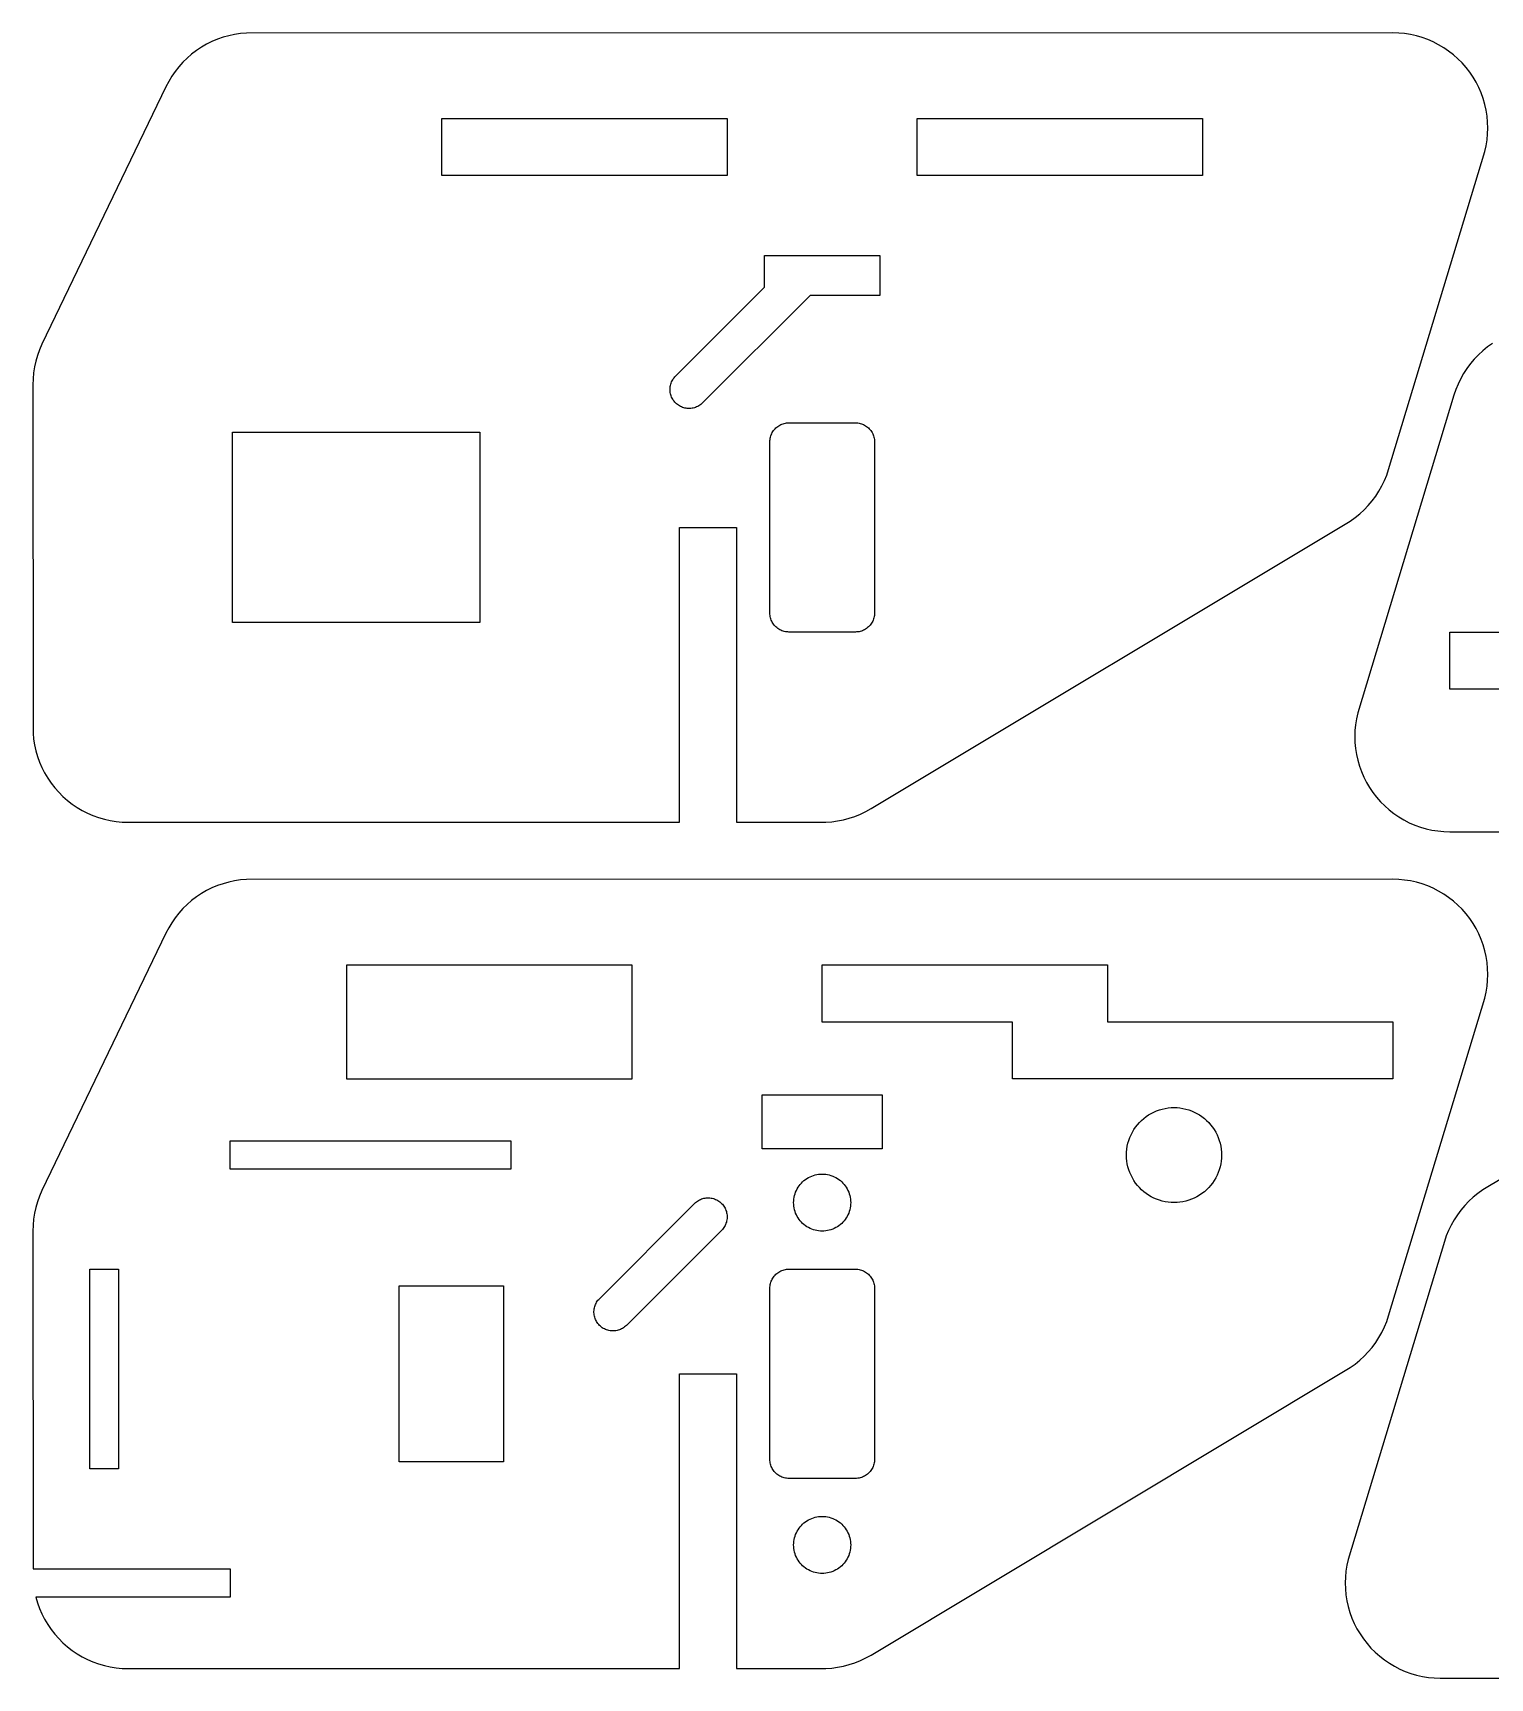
# Model space of a CAD drawing. Header units: metres. Extents: x -83 to 219, y -132 to 347.
# Drawn here: x -83 to 70.2, y -132 to 41 of the extents above; entities that cross this region are included whole.
import ezdxf

# ---------------------------------------------------------------- set-up
doc = ezdxf.new("R2010")
doc.units = ezdxf.units.M

msp = doc.modelspace()

# ---------------------------------------------------------------- linework, layer by layer
for p, q in [((-64.7393, 39.8056), (-65.2829, 39.4906)), ((-64.1771, 40.0858), (-64.7393, 39.8056)), ((-63.5983, 40.3302), (-64.1771, 40.0858)), ((-63.0054, 40.5377), (-63.5983, 40.3302)), ((-62.4006, 40.7076), (-63.0054, 40.5377)), ((-61.7863, 40.8392), (-62.4006, 40.7076)), ((-61.165, 40.9319), (-61.7863, 40.8392)), ((-60.539, 40.9855), (-61.165, 40.9319)), ((60, 41), (-60.539, 40.9855)), ((60.6279, 40.9802), (60, 41)), ((61.2533, 40.9211), (60.6279, 40.9802)), ((61.8738, 40.8228), (61.2533, 40.9211)), ((62.4869, 40.6858), (61.8738, 40.8228)), ((63.0902, 40.5105), (62.4869, 40.6858)), ((63.6812, 40.2977), (63.0902, 40.5105)), ((64.2578, 40.0482), (63.6812, 40.2977)), ((64.8175, 39.763), (64.2578, 40.0482)), ((-66.7803, 38.3503), (-67.2285, 37.9101)), ((-66.3054, 38.7616), (-66.7803, 38.3503)), ((-65.8056, 39.1422), (-66.3054, 38.7616)), ((-65.2829, 39.4906), (-65.8056, 39.1422)), ((65.3583, 39.4433), (64.8175, 39.763)), ((65.8778, 39.0901), (65.3583, 39.4433)), ((66.3742, 38.7051), (65.8778, 39.0901)), ((66.8455, 38.2897), (66.3742, 38.7051)), ((67.2897, 37.8454), (66.8455, 38.2897)), ((-68.3952, 36.4332), (-68.7198, 35.8953)), ((-68.0375, 36.9496), (-68.3952, 36.4332)), ((-67.6481, 37.4426), (-68.0375, 36.9496)), ((-67.2285, 37.9101), (-67.6481, 37.4426)), ((67.7051, 37.3742), (67.2897, 37.8454)), ((68.0902, 36.8778), (67.7051, 37.3742)), ((68.4433, 36.3582), (68.0902, 36.8778)), ((68.7631, 35.8175), (68.4433, 36.3582)), ((-69.01, 35.3382), (-82.0483, 8.25778)), ((-68.7198, 35.8953), (-69.01, 35.3382)), ((69.0483, 35.2578), (68.7631, 35.8175)), ((69.2978, 34.6812), (69.0483, 35.2578)), ((69.5106, 34.0901), (69.2978, 34.6812)), ((69.6858, 33.4869), (69.5106, 34.0901)), ((69.8229, 32.8738), (69.6858, 33.4869)), ((69.9211, 32.2533), (69.8229, 32.8738)), ((-40, 26), (-40, 32)), ((-40, 32), (-9.99998, 32)), ((-9.99998, 32), (-9.99998, 26)), ((10, 26), (10, 32)), ((10, 32), (40, 32)), ((40, 32), (40, 26)), ((69.9803, 31.6279), (69.9211, 32.2533)), ((70, 31), (69.9803, 31.6279)), ((69.8229, 29.1262), (69.9211, 29.7466)), ((69.9211, 29.7466), (69.9803, 30.3721)), ((69.9803, 30.3721), (70, 31)), ((59.5702, -4.90007), (69.6858, 28.5131)), ((69.6858, 28.5131), (69.8229, 29.1262)), ((-9.99998, 26), (-40, 26)), ((40, 26), (10, 26)), ((-6.04997, 14.2772), (-6.04997, 17.6)), ((-6.04997, 17.6), (6.04999, 17.6)), ((6.04999, 17.6), (6.04999, 13.4)), ((-15.5002, 4.82262), (-6.04997, 14.2772)), ((-1.27678, 13.4), (-12.5858, 2.0858)), ((6.04999, 13.4), (-1.27678, 13.4)), ((-82.5106, 7.09016), (-82.6858, 6.48689)), ((-82.2978, 7.68124), (-82.5106, 7.09016)), ((-82.0483, 8.25778), (-82.2978, 7.68124)), ((69.0107, 7.15184), (68.5754, 6.69887)), ((69.4735, 7.5766), (69.0107, 7.15184)), ((69.9621, 7.97145), (69.4735, 7.5766)), ((70.4746, 8.33484), (69.9621, 7.97145)), ((-82.9211, 5.25333), (-82.9803, 4.6279)), ((-82.8229, 5.87381), (-82.9211, 5.25333)), ((-82.6858, 6.48689), (-82.8229, 5.87381)), ((67.7943, 5.7155), (67.4516, 5.18898)), ((68.1694, 6.21945), (67.7943, 5.7155)), ((68.5754, 6.69887), (68.1694, 6.21945)), ((-82.9803, 4.6279), (-83, 4)), ((-83, 4), (-82.9803, -32.6279)), ((-15.999, 3.56284), (-15.9911, 3.68822)), ((-15.999, 3.43718), (-15.999, 3.56284)), ((-15.9911, 3.68822), (-15.9754, 3.81288)), ((-15.9754, 3.81288), (-15.9518, 3.93629)), ((-15.9518, 3.93629), (-15.9206, 4.05797)), ((-15.9206, 4.05797), (-15.8818, 4.17747)), ((-15.8818, 4.17747), (-15.8355, 4.29428)), ((-15.8355, 4.29428), (-15.782, 4.40797)), ((-15.782, 4.40797), (-15.7215, 4.51808)), ((-15.7215, 4.51808), (-15.6542, 4.62416)), ((-15.6542, 4.62416), (-15.5803, 4.7258)), ((-15.5803, 4.7258), (-15.5002, 4.82262)), ((66.6308, 3.49527), (66.4298, 2.90007)), ((66.8687, 4.07668), (66.6308, 3.49527)), ((67.1427, 4.64198), (66.8687, 4.07668)), ((67.4516, 5.18898), (67.1427, 4.64198)), ((-15.9911, 3.3118), (-15.999, 3.43718)), ((-15.9754, 3.18713), (-15.9911, 3.3118)), ((-15.9518, 3.06372), (-15.9754, 3.18713)), ((-15.9206, 2.94203), (-15.9518, 3.06372)), ((-15.8818, 2.82253), (-15.9206, 2.94203)), ((-15.8355, 2.70572), (-15.8818, 2.82253)), ((-15.782, 2.59203), (-15.8355, 2.70572)), ((-15.7215, 2.48192), (-15.782, 2.59203)), ((-15.6542, 2.37584), (-15.7215, 2.48192)), ((-15.5803, 2.2742), (-15.6542, 2.37584)), ((-15.5002, 2.17738), (-15.5803, 2.2742)), ((-15.4142, 2.0858), (-15.5002, 2.17738)), ((-15.3226, 1.99979), (-15.4142, 2.0858)), ((-15.2258, 1.91969), (-15.3226, 1.99979)), ((-15.1242, 1.84584), (-15.2258, 1.91969)), ((-15.0181, 1.77852), (-15.1242, 1.84584)), ((-14.908, 1.71799), (-15.0181, 1.77852)), ((-12.9819, 1.77852), (-13.092, 1.71799)), ((-12.8758, 1.84584), (-12.9819, 1.77852)), ((-12.7742, 1.91969), (-12.8758, 1.84584)), ((-12.6774, 1.99979), (-12.7742, 1.91969)), ((-12.5858, 2.0858), (-12.6774, 1.99979)), ((66.4298, 2.90007), (56.3142, -30.5131)), ((-14.7943, 1.66451), (-14.908, 1.71799)), ((-14.6775, 1.61824), (-14.7943, 1.66451)), ((-14.558, 1.57942), (-14.6775, 1.61824)), ((-14.4363, 1.54817), (-14.558, 1.57942)), ((-14.3129, 1.52463), (-14.4363, 1.54817)), ((-14.1882, 1.50888), (-14.3129, 1.52463)), ((-14.0628, 1.50099), (-14.1882, 1.50888)), ((-13.9372, 1.50099), (-14.0628, 1.50099)), ((-13.8118, 1.50888), (-13.9372, 1.50099)), ((-13.6871, 1.52463), (-13.8118, 1.50888)), ((-13.5637, 1.54817), (-13.6871, 1.52463)), ((-13.442, 1.57942), (-13.5637, 1.54817)), ((-13.3225, 1.61824), (-13.442, 1.57942)), ((-13.2057, 1.66451), (-13.3225, 1.61824)), ((-13.092, 1.71799), (-13.2057, 1.66451)), ((-3.62558, -0.00395), (-3.5, 0)), ((-3.5, 0), (3.49998, 0)), ((3.49998, 0), (3.62556, -0.00395)), ((-62, -21), (-62, -0.99999)), ((-62, -0.99999), (-36, -0.99999)), ((-36, -0.99999), (-36, -21)), ((-5.48422, -1.74933), (-5.46457, -1.62523)), ((-5.46457, -1.62523), (-5.43716, -1.50261)), ((-5.43716, -1.50261), (-5.4021, -1.38196)), ((-5.4021, -1.38196), (-5.35954, -1.26375)), ((-5.35954, -1.26375), (-5.30965, -1.14844)), ((-5.30965, -1.14844), (-5.25261, -1.03648)), ((-5.25261, -1.03648), (-5.18864, -0.92834)), ((-5.18864, -0.92834), (-5.11803, -0.82442)), ((-5.11803, -0.82442), (-5.04102, -0.72514)), ((-5.04102, -0.72514), (-4.95793, -0.63091)), ((-4.95793, -0.63091), (-4.86908, -0.54205)), ((-4.86908, -0.54205), (-4.77484, -0.45897)), ((-4.77484, -0.45897), (-4.67557, -0.38196)), ((-4.67557, -0.38196), (-4.57164, -0.31134)), ((-4.57164, -0.31134), (-4.4635, -0.24738)), ((-4.4635, -0.24738), (-4.35155, -0.19034)), ((-4.35155, -0.19034), (-4.23624, -0.14044)), ((-4.23624, -0.14044), (-4.11803, -0.09789)), ((-4.11803, -0.09789), (-3.99738, -0.06282)), ((-3.99738, -0.06282), (-3.87476, -0.03542)), ((-3.87476, -0.03542), (-3.75066, -0.01576)), ((-3.75066, -0.01576), (-3.62558, -0.00395)), ((3.62556, -0.00395), (3.75064, -0.01578)), ((3.75064, -0.01578), (3.87474, -0.03543)), ((3.87474, -0.03543), (3.99736, -0.06284)), ((3.99736, -0.06284), (4.11801, -0.0979)), ((4.11801, -0.0979), (4.23622, -0.14046)), ((4.23622, -0.14046), (4.35153, -0.19035)), ((4.35153, -0.19035), (4.46349, -0.24739)), ((4.46349, -0.24739), (4.57162, -0.31136)), ((4.57162, -0.31136), (4.67555, -0.38197)), ((4.67555, -0.38197), (4.77483, -0.45898)), ((4.77483, -0.45898), (4.86906, -0.54207)), ((4.86906, -0.54207), (4.95792, -0.63092)), ((4.95792, -0.63092), (5.041, -0.72516)), ((5.041, -0.72516), (5.11801, -0.82443)), ((5.11801, -0.82443), (5.18863, -0.92836)), ((5.18863, -0.92836), (5.25259, -1.0365)), ((5.25259, -1.0365), (5.30963, -1.14845)), ((5.30963, -1.14845), (5.35953, -1.26376)), ((5.35953, -1.26376), (5.40208, -1.38197)), ((5.40208, -1.38197), (5.43715, -1.50262)), ((5.43715, -1.50262), (5.46455, -1.62524)), ((5.46455, -1.62524), (5.48421, -1.74934)), ((-5.5, -1.99998), (-5.49605, -1.8744)), ((-5.5, -20), (-5.5, -1.99998)), ((-5.49605, -1.8744), (-5.48422, -1.74933)), ((5.48421, -1.74934), (5.49603, -1.87442)), ((5.49603, -1.87442), (5.49998, -2)), ((5.49998, -2), (5.49998, -20)), ((59.3692, -5.49527), (59.5702, -4.90007)), ((58.5484, -7.18898), (58.8573, -6.64198)), ((58.8573, -6.64198), (59.1313, -6.07668)), ((59.1313, -6.07668), (59.3692, -5.49527)), ((57.4246, -8.69887), (57.8306, -8.21945)), ((57.8306, -8.21945), (58.2057, -7.7155)), ((58.2057, -7.7155), (58.5484, -7.18898)), ((5.14493, -40.5749), (55.5254, -10.3348)), ((55.5254, -10.3348), (56.0379, -9.97145)), ((56.0379, -9.97145), (56.5265, -9.5766)), ((56.5265, -9.5766), (56.9893, -9.15184)), ((56.9893, -9.15184), (57.4246, -8.69887)), ((-15, -41.9944), (-15, -11)), ((-15, -11), (-9, -11)), ((-9, -11), (-9, -41.9938)), ((-5.49605, -20.1256), (-5.5, -20)), ((-5.48422, -20.2507), (-5.49605, -20.1256)), ((-5.46457, -20.3748), (-5.48422, -20.2507)), ((-5.43716, -20.4974), (-5.46457, -20.3748)), ((-5.4021, -20.618), (-5.43716, -20.4974)), ((-5.35954, -20.7362), (-5.4021, -20.618)), ((-5.30965, -20.8515), (-5.35954, -20.7362)), ((5.35953, -20.7362), (5.30963, -20.8515)), ((5.40208, -20.618), (5.35953, -20.7362)), ((5.43715, -20.4974), (5.40208, -20.618)), ((5.46455, -20.3748), (5.43715, -20.4974)), ((5.48421, -20.2507), (5.46455, -20.3748)), ((5.49603, -20.1256), (5.48421, -20.2507)), ((5.49998, -20), (5.49603, -20.1256)), ((-36, -21), (-62, -21)), ((-5.25261, -20.9635), (-5.30965, -20.8515)), ((-5.18864, -21.0716), (-5.25261, -20.9635)), ((-5.11803, -21.1756), (-5.18864, -21.0716)), ((-5.04102, -21.2748), (-5.11803, -21.1756)), ((-4.95793, -21.3691), (-5.04102, -21.2748)), ((-4.86908, -21.4579), (-4.95793, -21.3691)), ((-4.77484, -21.541), (-4.86908, -21.4579)), ((-4.67557, -21.618), (-4.77484, -21.541)), ((-4.57164, -21.6886), (-4.67557, -21.618)), ((-4.4635, -21.7526), (-4.57164, -21.6886)), ((-4.35155, -21.8096), (-4.4635, -21.7526)), ((-4.23624, -21.8595), (-4.35155, -21.8096)), ((-4.11803, -21.9021), (-4.23624, -21.8595)), ((-3.99738, -21.9372), (-4.11803, -21.9021)), ((-3.87476, -21.9646), (-3.99738, -21.9372)), ((-3.75066, -21.9842), (-3.87476, -21.9646)), ((-3.62558, -21.996), (-3.75066, -21.9842)), ((-3.5, -22), (-3.62558, -21.996)), ((3.49998, -22), (-3.5, -22)), ((3.62556, -21.996), (3.49998, -22)), ((3.75064, -21.9842), (3.62556, -21.996)), ((3.87474, -21.9646), (3.75064, -21.9842)), ((3.99736, -21.9372), (3.87474, -21.9646)), ((4.11801, -21.9021), (3.99736, -21.9372)), ((4.23622, -21.8595), (4.11801, -21.9021)), ((4.35153, -21.8096), (4.23622, -21.8595)), ((4.46349, -21.7526), (4.35153, -21.8096)), ((4.57162, -21.6886), (4.46349, -21.7526)), ((4.67555, -21.618), (4.57162, -21.6886)), ((4.77483, -21.541), (4.67555, -21.618)), ((4.86906, -21.4579), (4.77483, -21.541)), ((4.95792, -21.3691), (4.86906, -21.4579)), ((5.041, -21.2748), (4.95792, -21.3691)), ((5.11801, -21.1756), (5.041, -21.2748)), ((5.18863, -21.0716), (5.11801, -21.1756)), ((5.25259, -20.9635), (5.18863, -21.0716)), ((5.30963, -20.8515), (5.25259, -20.9635)), ((66, -28), (66, -22)), ((66, -22), (87.2186, -22)), ((96, -28), (66, -28)), ((56.1771, -31.1262), (56.0789, -31.7467)), ((56.3142, -30.5131), (56.1771, -31.1262)), ((-82.9803, -32.6279), (-82.9211, -33.2533)), ((56.0197, -32.3721), (56, -33)), ((56.0789, -31.7467), (56.0197, -32.3721)), ((-82.9211, -33.2533), (-82.8229, -33.8738)), ((-82.8229, -33.8738), (-82.6858, -34.4869)), ((-82.6858, -34.4869), (-82.5106, -35.0901)), ((56, -33), (56.0197, -33.6279)), ((56.0197, -33.6279), (56.0789, -34.2533)), ((56.0789, -34.2533), (56.1771, -34.8738)), ((-82.5106, -35.0901), (-82.2978, -35.6812)), ((-82.2978, -35.6812), (-82.0483, -36.2578)), ((-82.0483, -36.2578), (-81.7631, -36.8175)), ((56.1771, -34.8738), (56.3142, -35.4869)), ((56.3142, -35.4869), (56.4894, -36.0902)), ((56.4894, -36.0902), (56.7022, -36.6812)), ((-81.7631, -36.8175), (-81.4433, -37.3582)), ((-81.4433, -37.3582), (-81.0902, -37.8778)), ((-81.0902, -37.8778), (-80.7051, -38.3742)), ((56.7022, -36.6812), (56.9517, -37.2578)), ((56.9517, -37.2578), (57.2369, -37.8175)), ((57.2369, -37.8175), (57.5567, -38.3583)), ((-80.7051, -38.3742), (-80.2897, -38.8454)), ((-80.2897, -38.8454), (-79.8455, -39.2897)), ((-79.8455, -39.2897), (-79.3742, -39.7051)), ((-79.3742, -39.7051), (-78.8778, -40.0901)), ((57.5567, -38.3583), (57.9098, -38.8778)), ((57.9098, -38.8778), (58.2949, -39.3742)), ((58.2949, -39.3742), (58.7103, -39.8455)), ((-78.8778, -40.0901), (-78.3583, -40.4433)), ((-78.3583, -40.4433), (-77.8175, -40.763)), ((-77.8175, -40.763), (-77.2578, -41.0482)), ((-77.2578, -41.0482), (-76.6812, -41.2977)), ((-76.6812, -41.2977), (-76.0902, -41.5105)), ((-76.0902, -41.5105), (-75.4869, -41.6858)), ((2.8508, -41.585), (3.44702, -41.3871)), ((3.44702, -41.3871), (4.02965, -41.1521)), ((4.02965, -41.1521), (4.59636, -40.8811)), ((4.59636, -40.8811), (5.14493, -40.5749)), ((58.7103, -39.8455), (59.1545, -40.2897)), ((59.1545, -40.2897), (59.6258, -40.7051)), ((59.6258, -40.7051), (60.1222, -41.0902)), ((60.1222, -41.0902), (60.6417, -41.4433)), ((60.6417, -41.4433), (61.1825, -41.7631)), ((-75.4869, -41.6858), (-74.8738, -41.8228)), ((-74.8738, -41.8228), (-74.2533, -41.9211)), ((-74.2533, -41.9211), (-73.6279, -41.9802)), ((-73.6279, -41.9802), (-73, -42)), ((-73, -42), (-15, -41.9944)), ((-9, -41.9938), (0.37753, -41.9929)), ((0.37753, -41.9929), (1.00424, -41.9494)), ((1.00424, -41.9494), (1.627, -41.8667)), ((1.627, -41.8667), (2.24332, -41.7451)), ((2.24332, -41.7451), (2.8508, -41.585)), ((61.1825, -41.7631), (61.7422, -42.0483)), ((61.7422, -42.0483), (62.3188, -42.2978)), ((62.3188, -42.2978), (62.9098, -42.5106)), ((62.9098, -42.5106), (63.5131, -42.6858)), ((63.5131, -42.6858), (64.1262, -42.8229)), ((64.1262, -42.8229), (64.7467, -42.9211)), ((64.7467, -42.9211), (65.3721, -42.9803)), ((65.3721, -42.9803), (66, -43)), ((66, -43), (186.539, -42.9855)), ((-62.4006, -48.2924), (-63.0054, -48.4623)), ((-61.7863, -48.1608), (-62.4006, -48.2924)), ((-61.165, -48.0681), (-61.7863, -48.1608)), ((-60.539, -48.0145), (-61.165, -48.0681)), ((60, -48), (-60.539, -48.0145)), ((60.6279, -48.0197), (60, -48)), ((61.2533, -48.0789), (60.6279, -48.0197)), ((61.8738, -48.1771), (61.2533, -48.0789)), ((62.4869, -48.3142), (61.8738, -48.1771)), ((63.0902, -48.4894), (62.4869, -48.3142)), ((-65.8056, -49.8578), (-66.3054, -50.2384)), ((-65.2829, -49.5094), (-65.8056, -49.8578)), ((-64.7393, -49.1944), (-65.2829, -49.5094)), ((-64.1771, -48.9142), (-64.7393, -49.1944)), ((-63.5983, -48.6698), (-64.1771, -48.9142)), ((-63.0054, -48.4623), (-63.5983, -48.6698)), ((63.6812, -48.7022), (63.0902, -48.4894)), ((64.2578, -48.9517), (63.6812, -48.7022)), ((64.8175, -49.2369), (64.2578, -48.9517)), ((65.3583, -49.5567), (64.8175, -49.2369)), ((65.8778, -49.9098), (65.3583, -49.5567)), ((66.3742, -50.2949), (65.8778, -49.9098)), ((-67.6481, -51.5574), (-68.0375, -52.0504)), ((-67.2285, -51.0899), (-67.6481, -51.5574)), ((-66.7803, -50.6497), (-67.2285, -51.0899)), ((-66.3054, -50.2384), (-66.7803, -50.6497)), ((66.8455, -50.7103), (66.3742, -50.2949)), ((67.2897, -51.1545), (66.8455, -50.7103)), ((67.7051, -51.6258), (67.2897, -51.1545)), ((68.0902, -52.1222), (67.7051, -51.6258)), ((119.855, -50.4251), (69.4746, -80.6652)), ((-68.7198, -53.1047), (-69.01, -53.6618)), ((-68.3952, -52.5668), (-68.7198, -53.1047)), ((-68.0375, -52.0504), (-68.3952, -52.5668)), ((68.4433, -52.6417), (68.0902, -52.1222)), ((68.7631, -53.1825), (68.4433, -52.6417)), ((69.0483, -53.7422), (68.7631, -53.1825)), ((-69.01, -53.6618), (-82.0483, -80.7422)), ((69.2978, -54.3188), (69.0483, -53.7422)), ((69.5106, -54.9098), (69.2978, -54.3188)), ((69.6858, -55.5131), (69.5106, -54.9098)), ((-50, -69.01), (-50, -57)), ((-50, -57), (-20, -57)), ((-20, -57), (-20, -69.01)), ((0, -63.01), (0, -57)), ((0, -57), (30, -57)), ((30, -57), (30, -63)), ((69.8229, -56.1262), (69.6858, -55.5131)), ((69.9211, -56.7467), (69.8229, -56.1262)), ((69.9803, -57.3721), (69.9211, -56.7467)), ((69.9211, -59.2533), (69.9803, -58.6279)), ((70, -58), (69.9803, -57.3721)), ((69.9803, -58.6279), (70, -58)), ((59.5702, -93.9001), (69.6858, -60.4869)), ((69.6858, -60.4869), (69.8229, -59.8738)), ((69.8229, -59.8738), (69.9211, -59.2533)), ((20, -63.01), (0, -63.01)), ((20, -69), (20, -63.01)), ((30, -63), (60, -63)), ((60, -63), (60, -69)), ((-20, -69.01), (-50, -69.01)), ((60, -69), (20, -69)), ((-6.29997, -76.35), (-6.29997, -70.65)), ((-6.29997, -70.65), (6.29999, -70.65)), ((6.29999, -70.65), (6.29999, -76.35)), ((34.3209, -72.7784), (34.5912, -72.6185)), ((34.5912, -72.6185), (34.8711, -72.4759)), ((34.8711, -72.4759), (35.1594, -72.3511)), ((35.1594, -72.3511), (35.4549, -72.2447)), ((35.4549, -72.2447), (35.7565, -72.1571)), ((35.7565, -72.1571), (36.0631, -72.0886)), ((36.0631, -72.0886), (36.3733, -72.0394)), ((36.3733, -72.0394), (36.686, -72.0099)), ((36.686, -72.0099), (37, -72)), ((37, -72), (37.3139, -72.0099)), ((37.3139, -72.0099), (37.6267, -72.0394)), ((37.6267, -72.0394), (37.9369, -72.0886)), ((37.9369, -72.0886), (38.2434, -72.1571)), ((38.2434, -72.1571), (38.5451, -72.2447)), ((38.5451, -72.2447), (38.8406, -72.3511)), ((38.8406, -72.3511), (39.1289, -72.4759)), ((39.1289, -72.4759), (39.4088, -72.6185)), ((39.4088, -72.6185), (39.6791, -72.7784)), ((32.6185, -74.5912), (32.7784, -74.3209)), ((32.7784, -74.3209), (32.9549, -74.0611)), ((32.9549, -74.0611), (33.1474, -73.8129)), ((33.1474, -73.8129), (33.3551, -73.5773)), ((33.3551, -73.5773), (33.5773, -73.3552)), ((33.5773, -73.3552), (33.8129, -73.1474)), ((33.8129, -73.1474), (34.0611, -72.9549)), ((34.0611, -72.9549), (34.3209, -72.7784)), ((39.6791, -72.7784), (39.9389, -72.9549)), ((39.9389, -72.9549), (40.1871, -73.1474)), ((40.1871, -73.1474), (40.4227, -73.3552)), ((40.4227, -73.3552), (40.6448, -73.5773)), ((40.6448, -73.5773), (40.8526, -73.8129)), ((40.8526, -73.8129), (41.0451, -74.0611)), ((41.0451, -74.0611), (41.2216, -74.3209)), ((41.2216, -74.3209), (41.3815, -74.5912)), ((-62.25, -78.5), (-62.25, -75.5)), ((-62.25, -75.5), (-32.75, -75.5)), ((-32.75, -75.5), (-32.75, -78.5)), ((32.0394, -76.3733), (32.0886, -76.0631)), ((32.0886, -76.0631), (32.1571, -75.7566)), ((32.1571, -75.7566), (32.2447, -75.4549)), ((32.2447, -75.4549), (32.3511, -75.1594)), ((32.3511, -75.1594), (32.4759, -74.8711)), ((32.4759, -74.8711), (32.6185, -74.5912)), ((41.3815, -74.5912), (41.5241, -74.8711)), ((41.5241, -74.8711), (41.6489, -75.1594)), ((41.6489, -75.1594), (41.7553, -75.4549)), ((41.7553, -75.4549), (41.8429, -75.7566)), ((41.8429, -75.7566), (41.9114, -76.0631)), ((41.9114, -76.0631), (41.9606, -76.3733)), ((6.29999, -76.35), (-6.29997, -76.35)), ((32, -77), (32.0099, -76.6861)), ((32.0099, -77.314), (32, -77)), ((32.0099, -76.6861), (32.0394, -76.3733)), ((32.0394, -77.6267), (32.0099, -77.314)), ((32.0886, -77.9369), (32.0394, -77.6267)), ((41.9606, -77.6267), (41.9114, -77.9369)), ((41.9606, -76.3733), (41.9901, -76.6861)), ((41.9901, -77.314), (41.9606, -77.6267)), ((41.9901, -76.6861), (42, -77)), ((42, -77), (41.9901, -77.314)), ((-32.75, -78.5), (-62.25, -78.5)), ((-1.91225, -79.6885), (-1.76334, -79.573)), ((-1.76334, -79.573), (-1.60745, -79.467)), ((-1.60745, -79.467), (-1.44524, -79.3711)), ((-1.44524, -79.3711), (-1.27731, -79.2855)), ((-1.27731, -79.2855), (-1.10435, -79.2107)), ((-1.10435, -79.2107), (-0.92703, -79.1468)), ((-0.92703, -79.1468), (-0.74605, -79.0943)), ((-0.74605, -79.0943), (-0.56212, -79.0531)), ((-0.56212, -79.0531), (-0.37598, -79.0237)), ((-0.37598, -79.0237), (-0.18835, -79.0059)), ((-0.18835, -79.0059), (0, -79)), ((0, -79), (0.18837, -79.0059)), ((0.18837, -79.0059), (0.37599, -79.0237)), ((0.37599, -79.0237), (0.56213, -79.0531)), ((0.56213, -79.0531), (0.74606, -79.0943)), ((0.74606, -79.0943), (0.92705, -79.1468)), ((0.92705, -79.1468), (1.10437, -79.2107)), ((1.10437, -79.2107), (1.27733, -79.2855)), ((1.27733, -79.2855), (1.44525, -79.3711)), ((1.44525, -79.3711), (1.60747, -79.467)), ((1.60747, -79.467), (1.76335, -79.573)), ((1.76335, -79.573), (1.91226, -79.6885)), ((32.1571, -78.2435), (32.0886, -77.9369)), ((32.2447, -78.5451), (32.1571, -78.2435)), ((32.3511, -78.8406), (32.2447, -78.5451)), ((32.4759, -79.1289), (32.3511, -78.8406)), ((32.6185, -79.4088), (32.4759, -79.1289)), ((32.7784, -79.6791), (32.6185, -79.4088)), ((41.3815, -79.4088), (41.2216, -79.6791)), ((41.5241, -79.1289), (41.3815, -79.4088)), ((41.6489, -78.8406), (41.5241, -79.1289)), ((41.7553, -78.5451), (41.6489, -78.8406)), ((41.8429, -78.2435), (41.7553, -78.5451)), ((41.9114, -77.9369), (41.8429, -78.2435)), ((-82.0483, -80.7422), (-82.2978, -81.3187)), ((-2.94684, -81.4379), (-2.90573, -81.2539)), ((-2.90573, -81.2539), (-2.85315, -81.073)), ((-2.85315, -81.073), (-2.78931, -80.8956)), ((-2.78931, -80.8956), (-2.71446, -80.7227)), ((-2.71446, -80.7227), (-2.62889, -80.5547)), ((-2.62889, -80.5547), (-2.53296, -80.3925)), ((-2.53296, -80.3925), (-2.42703, -80.2366)), ((-2.42703, -80.2366), (-2.31152, -80.0877)), ((-2.31152, -80.0877), (-2.18689, -79.9464)), ((-2.18689, -79.9464), (-2.05362, -79.8131)), ((-2.05362, -79.8131), (-1.91225, -79.6885)), ((1.91226, -79.6885), (2.05363, -79.8131)), ((2.05363, -79.8131), (2.1869, -79.9464)), ((2.1869, -79.9464), (2.31154, -80.0877)), ((2.31154, -80.0877), (2.42705, -80.2366)), ((2.42705, -80.2366), (2.53297, -80.3925)), ((2.53297, -80.3925), (2.62891, -80.5547)), ((2.62891, -80.5547), (2.71448, -80.7227)), ((2.71448, -80.7227), (2.78932, -80.8956)), ((2.78932, -80.8956), (2.85316, -81.073)), ((2.85316, -81.073), (2.90575, -81.2539)), ((2.90575, -81.2539), (2.94685, -81.4379)), ((32.9549, -79.9389), (32.7784, -79.6791)), ((33.1474, -80.1871), (32.9549, -79.9389)), ((33.3551, -80.4227), (33.1474, -80.1871)), ((33.5773, -80.6449), (33.3551, -80.4227)), ((33.8129, -80.8526), (33.5773, -80.6449)), ((34.0611, -81.0451), (33.8129, -80.8526)), ((34.3209, -81.2216), (34.0611, -81.0451)), ((34.5912, -81.3815), (34.3209, -81.2216)), ((39.6791, -81.2216), (39.4088, -81.3815)), ((39.9389, -81.0451), (39.6791, -81.2216)), ((40.1871, -80.8526), (39.9389, -81.0451)), ((40.4227, -80.6449), (40.1871, -80.8526)), ((40.6448, -80.4227), (40.4227, -80.6449)), ((40.8526, -80.1871), (40.6448, -80.4227)), ((41.0451, -79.9389), (40.8526, -80.1871)), ((41.2216, -79.6791), (41.0451, -79.9389)), ((68.9621, -81.0285), (68.4735, -81.4234)), ((69.4746, -80.6652), (68.9621, -81.0285)), ((-82.6858, -82.5131), (-82.8229, -83.1262)), ((-82.5106, -81.9098), (-82.6858, -82.5131)), ((-82.2978, -81.3187), (-82.5106, -81.9098)), ((-23.5002, -92.1774), (-13.4142, -82.0858)), ((-13.4142, -82.0858), (-13.3226, -81.9998)), ((-13.3226, -81.9998), (-13.2258, -81.9197)), ((-13.2258, -81.9197), (-13.1242, -81.8458)), ((-13.1242, -81.8458), (-13.0181, -81.7785)), ((-13.0181, -81.7785), (-12.908, -81.718)), ((-12.908, -81.718), (-12.7943, -81.6645)), ((-12.7943, -81.6645), (-12.6775, -81.6182)), ((-12.6775, -81.6182), (-12.558, -81.5794)), ((-12.558, -81.5794), (-12.4363, -81.5482)), ((-12.4363, -81.5482), (-12.3129, -81.5246)), ((-12.3129, -81.5246), (-12.1882, -81.5089)), ((-12.1882, -81.5089), (-12.0628, -81.501)), ((-12.0628, -81.501), (-11.9372, -81.501)), ((-11.9372, -81.501), (-11.8118, -81.5089)), ((-11.8118, -81.5089), (-11.6871, -81.5246)), ((-11.6871, -81.5246), (-11.5637, -81.5482)), ((-11.5637, -81.5482), (-11.442, -81.5794)), ((-11.442, -81.5794), (-11.3225, -81.6182)), ((-11.3225, -81.6182), (-11.2057, -81.6645)), ((-11.2057, -81.6645), (-11.092, -81.718)), ((-11.092, -81.718), (-10.9819, -81.7785)), ((-10.9819, -81.7785), (-10.8758, -81.8458)), ((-10.8758, -81.8458), (-10.7742, -81.9197)), ((-10.7742, -81.9197), (-10.6774, -81.9998)), ((-10.6774, -81.9998), (-10.5858, -82.0858)), ((-10.5858, -82.0858), (-10.4998, -82.1774)), ((-10.4998, -82.1774), (-10.4197, -82.2742)), ((-10.4197, -82.2742), (-10.3458, -82.3758)), ((-10.3458, -82.3758), (-10.2785, -82.4819)), ((-10.2785, -82.4819), (-10.218, -82.592)), ((-10.218, -82.592), (-10.1645, -82.7057)), ((-10.1645, -82.7057), (-10.1182, -82.8225)), ((-10.1182, -82.8225), (-10.0794, -82.942)), ((-10.0794, -82.942), (-10.0482, -83.0637)), ((-2.99998, -82), (-2.99406, -81.8116)), ((-2.99406, -82.1884), (-2.99998, -82)), ((-2.99406, -81.8116), (-2.97632, -81.624)), ((-2.97632, -82.376), (-2.99406, -82.1884)), ((-2.97632, -81.624), (-2.94684, -81.4379)), ((-2.94684, -82.5621), (-2.97632, -82.376)), ((-2.90573, -82.7461), (-2.94684, -82.5621)), ((-2.85315, -82.9271), (-2.90573, -82.7461)), ((-2.78931, -83.1044), (-2.85315, -82.9271)), ((2.85316, -82.9271), (2.78932, -83.1044)), ((2.90575, -82.7461), (2.85316, -82.9271)), ((2.94685, -82.5621), (2.90575, -82.7461)), ((2.94685, -81.4379), (2.97633, -81.624)), ((2.97633, -82.376), (2.94685, -82.5621)), ((2.97633, -81.624), (2.99408, -81.8116)), ((2.99408, -82.1884), (2.97633, -82.376)), ((2.99408, -81.8116), (3, -82)), ((3, -82), (2.99408, -82.1884)), ((34.8711, -81.5241), (34.5912, -81.3815)), ((35.1594, -81.6489), (34.8711, -81.5241)), ((35.4549, -81.7553), (35.1594, -81.6489)), ((35.7565, -81.8429), (35.4549, -81.7553)), ((36.0631, -81.9114), (35.7565, -81.8429)), ((36.3733, -81.9606), (36.0631, -81.9114)), ((36.686, -81.9901), (36.3733, -81.9606)), ((37, -82), (36.686, -81.9901)), ((37.3139, -81.9901), (37, -82)), ((37.6267, -81.9606), (37.3139, -81.9901)), ((37.9369, -81.9114), (37.6267, -81.9606)), ((38.2434, -81.8429), (37.9369, -81.9114)), ((38.5451, -81.7553), (38.2434, -81.8429)), ((38.8406, -81.6489), (38.5451, -81.7553)), ((39.1289, -81.5241), (38.8406, -81.6489)), ((39.4088, -81.3815), (39.1289, -81.5241)), ((67.1694, -82.7805), (66.7943, -83.2845)), ((67.5754, -82.3011), (67.1694, -82.7805)), ((68.0107, -81.8482), (67.5754, -82.3011)), ((68.4735, -81.4234), (68.0107, -81.8482)), ((-82.9803, -84.3721), (-83, -85)), ((-82.9211, -83.7467), (-82.9803, -84.3721)), ((-82.8229, -83.1262), (-82.9211, -83.7467)), ((-10.4197, -84.7258), (-10.4998, -84.8226)), ((-10.3458, -84.6242), (-10.4197, -84.7258)), ((-10.2785, -84.5181), (-10.3458, -84.6242)), ((-10.218, -84.408), (-10.2785, -84.5181)), ((-10.1645, -84.2943), (-10.218, -84.408)), ((-10.1182, -84.1775), (-10.1645, -84.2943)), ((-10.0794, -84.058), (-10.1182, -84.1775)), ((-10.0482, -83.9363), (-10.0794, -84.058)), ((-10.0482, -83.0637), (-10.0246, -83.1871)), ((-10.0246, -83.8129), (-10.0482, -83.9363)), ((-10.0246, -83.1871), (-10.0089, -83.3118)), ((-10.0089, -83.6882), (-10.0246, -83.8129)), ((-10.0089, -83.3118), (-10.001, -83.4372)), ((-10.001, -83.5628), (-10.0089, -83.6882)), ((-10.001, -83.4372), (-10.001, -83.5628)), ((-2.71448, -83.2773), (-2.78931, -83.1044)), ((-2.62891, -83.4453), (-2.71448, -83.2773)), ((-2.53297, -83.6075), (-2.62891, -83.4453)), ((-2.42705, -83.7634), (-2.53297, -83.6075)), ((-2.31154, -83.9123), (-2.42705, -83.7634)), ((-2.1869, -84.0536), (-2.31154, -83.9123)), ((-2.05363, -84.1869), (-2.1869, -84.0536)), ((-1.91226, -84.3116), (-2.05363, -84.1869)), ((-1.76335, -84.4271), (-1.91226, -84.3116)), ((-1.60747, -84.533), (-1.76335, -84.4271)), ((-1.44525, -84.6289), (-1.60747, -84.533)), ((-1.27733, -84.7145), (-1.44525, -84.6289)), ((-1.10437, -84.7893), (-1.27733, -84.7145)), ((1.27733, -84.7145), (1.10437, -84.7893)), ((1.44525, -84.6289), (1.27733, -84.7145)), ((1.60747, -84.533), (1.44525, -84.6289)), ((1.76335, -84.4271), (1.60747, -84.533)), ((1.91226, -84.3116), (1.76335, -84.4271)), ((2.05363, -84.1869), (1.91226, -84.3116)), ((2.1869, -84.0536), (2.05363, -84.1869)), ((2.31154, -83.9123), (2.1869, -84.0536)), ((2.42705, -83.7634), (2.31154, -83.9123)), ((2.53297, -83.6075), (2.42705, -83.7634)), ((2.62891, -83.4453), (2.53297, -83.6075)), ((2.71448, -83.2773), (2.62891, -83.4453)), ((2.78932, -83.1044), (2.71448, -83.2773)), ((66.1427, -84.358), (65.8687, -84.9233)), ((66.4516, -83.811), (66.1427, -84.358)), ((66.7943, -83.2845), (66.4516, -83.811)), ((-83, -85), (-82.9809, -120.5)), ((-10.4998, -84.8226), (-20.5858, -94.9142)), ((-0.92705, -84.8532), (-1.10437, -84.7893)), ((-0.74606, -84.9058), (-0.92705, -84.8532)), ((-0.56213, -84.9469), (-0.74606, -84.9058)), ((-0.37599, -84.9763), (-0.56213, -84.9469)), ((-0.18837, -84.9941), (-0.37599, -84.9763)), ((0, -85), (-0.18837, -84.9941)), ((0.18837, -84.9941), (0, -85)), ((0.37599, -84.9763), (0.18837, -84.9941)), ((0.56213, -84.9469), (0.37599, -84.9763)), ((0.74606, -84.9058), (0.56213, -84.9469)), ((0.92705, -84.8532), (0.74606, -84.9058)), ((1.10437, -84.7893), (0.92705, -84.8532)), ((65.4298, -86.0999), (55.3142, -119.513)), ((65.6308, -85.5047), (65.4298, -86.0999)), ((65.8687, -84.9233), (65.6308, -85.5047)), ((-77, -110), (-77, -89)), ((-77, -89), (-74, -89)), ((-74, -89), (-74, -110)), ((-5.25261, -90.0365), (-5.18864, -89.9284)), ((-5.18864, -89.9284), (-5.11803, -89.8244)), ((-5.11803, -89.8244), (-5.04102, -89.7252)), ((-5.04102, -89.7252), (-4.95793, -89.6309)), ((-4.95793, -89.6309), (-4.86908, -89.5421)), ((-4.86908, -89.5421), (-4.77484, -89.459)), ((-4.77484, -89.459), (-4.67557, -89.382)), ((-4.67557, -89.382), (-4.57164, -89.3114)), ((-4.57164, -89.3114), (-4.4635, -89.2474)), ((-4.4635, -89.2474), (-4.35155, -89.1904)), ((-4.35155, -89.1904), (-4.23624, -89.1405)), ((-4.23624, -89.1405), (-4.11803, -89.0979)), ((-4.11803, -89.0979), (-3.99738, -89.0628)), ((-3.99738, -89.0628), (-3.87476, -89.0354)), ((-3.87476, -89.0354), (-3.75066, -89.0158)), ((-3.75066, -89.0158), (-3.62558, -89.004)), ((-3.62558, -89.004), (-3.5, -89)), ((-3.5, -89), (3.49998, -89)), ((3.49998, -89), (3.62556, -89.004)), ((3.62556, -89.004), (3.75064, -89.0158)), ((3.75064, -89.0158), (3.87474, -89.0354)), ((3.87474, -89.0354), (3.99736, -89.0628)), ((3.99736, -89.0628), (4.11801, -89.0979)), ((4.11801, -89.0979), (4.23622, -89.1405)), ((4.23622, -89.1405), (4.35153, -89.1904)), ((4.35153, -89.1904), (4.46349, -89.2474)), ((4.46349, -89.2474), (4.57162, -89.3114)), ((4.57162, -89.3114), (4.67555, -89.382)), ((4.67555, -89.382), (4.77483, -89.459)), ((4.77483, -89.459), (4.86906, -89.5421)), ((4.86906, -89.5421), (4.95792, -89.6309)), ((4.95792, -89.6309), (5.041, -89.7252)), ((5.041, -89.7252), (5.11801, -89.8244)), ((5.11801, -89.8244), (5.18863, -89.9284)), ((5.18863, -89.9284), (5.25259, -90.0365)), ((-44.5, -109.25), (-44.5, -90.75)), ((-44.5, -90.75), (-33.5, -90.75)), ((-33.5, -90.75), (-33.5, -109.25)), ((-5.5, -91), (-5.49605, -90.8744)), ((-5.5, -109), (-5.5, -91)), ((-5.49605, -90.8744), (-5.48422, -90.7493)), ((-5.48422, -90.7493), (-5.46457, -90.6252)), ((-5.46457, -90.6252), (-5.43716, -90.5026)), ((-5.43716, -90.5026), (-5.4021, -90.382)), ((-5.4021, -90.382), (-5.35954, -90.2638)), ((-5.35954, -90.2638), (-5.30965, -90.1485)), ((-5.30965, -90.1485), (-5.25261, -90.0365)), ((5.25259, -90.0365), (5.30963, -90.1485)), ((5.30963, -90.1485), (5.35953, -90.2638)), ((5.35953, -90.2638), (5.40208, -90.382)), ((5.40208, -90.382), (5.43715, -90.5026)), ((5.43715, -90.5026), (5.46455, -90.6252)), ((5.46455, -90.6252), (5.48421, -90.7493)), ((5.48421, -90.7493), (5.49603, -90.8744)), ((5.49603, -90.8744), (5.49998, -91)), ((5.49998, -91), (5.49998, -109)), ((-23.999, -93.4372), (-23.9911, -93.3118)), ((-23.9911, -93.3118), (-23.9754, -93.1871)), ((-23.9754, -93.1871), (-23.9518, -93.0637)), ((-23.9518, -93.0637), (-23.9206, -92.942)), ((-23.9206, -92.942), (-23.8818, -92.8225)), ((-23.8818, -92.8225), (-23.8355, -92.7057)), ((-23.8355, -92.7057), (-23.782, -92.592)), ((-23.782, -92.592), (-23.7215, -92.4819)), ((-23.7215, -92.4819), (-23.6542, -92.3758)), ((-23.6542, -92.3758), (-23.5803, -92.2742)), ((-23.5803, -92.2742), (-23.5002, -92.1774)), ((-23.999, -93.5628), (-23.999, -93.4372)), ((-23.9911, -93.6882), (-23.999, -93.5628)), ((-23.9754, -93.8129), (-23.9911, -93.6882)), ((-23.9518, -93.9363), (-23.9754, -93.8129)), ((-23.9206, -94.058), (-23.9518, -93.9363)), ((-23.8818, -94.1775), (-23.9206, -94.058)), ((-23.8355, -94.2943), (-23.8818, -94.1775)), ((-23.782, -94.408), (-23.8355, -94.2943)), ((-23.7215, -94.5181), (-23.782, -94.408)), ((-23.6542, -94.6242), (-23.7215, -94.5181)), ((-23.5803, -94.7258), (-23.6542, -94.6242)), ((-23.5002, -94.8226), (-23.5803, -94.7258)), ((-23.4142, -94.9142), (-23.5002, -94.8226)), ((-23.3226, -95.0002), (-23.4142, -94.9142)), ((-23.2258, -95.0803), (-23.3226, -95.0002)), ((-23.1242, -95.1542), (-23.2258, -95.0803)), ((-20.7742, -95.0803), (-20.8758, -95.1542)), ((-20.6774, -95.0002), (-20.7742, -95.0803)), ((-20.5858, -94.9142), (-20.6774, -95.0002)), ((58.8573, -95.642), (59.1313, -95.0767)), ((59.1313, -95.0767), (59.3692, -94.4953)), ((59.3692, -94.4953), (59.5702, -93.9001)), ((-23.0181, -95.2215), (-23.1242, -95.1542)), ((-22.908, -95.282), (-23.0181, -95.2215)), ((-22.7943, -95.3355), (-22.908, -95.282)), ((-22.6775, -95.3818), (-22.7943, -95.3355)), ((-22.558, -95.4206), (-22.6775, -95.3818)), ((-22.4363, -95.4518), (-22.558, -95.4206)), ((-22.3129, -95.4754), (-22.4363, -95.4518)), ((-22.1882, -95.4911), (-22.3129, -95.4754)), ((-22.0628, -95.499), (-22.1882, -95.4911)), ((-21.9372, -95.499), (-22.0628, -95.499)), ((-21.8118, -95.4911), (-21.9372, -95.499)), ((-21.6871, -95.4754), (-21.8118, -95.4911)), ((-21.5637, -95.4518), (-21.6871, -95.4754)), ((-21.442, -95.4206), (-21.5637, -95.4518)), ((-21.3225, -95.3818), (-21.442, -95.4206)), ((-21.2057, -95.3355), (-21.3225, -95.3818)), ((-21.092, -95.282), (-21.2057, -95.3355)), ((-20.9819, -95.2215), (-21.092, -95.282)), ((-20.8758, -95.1542), (-20.9819, -95.2215)), ((57.8306, -97.2195), (58.2057, -96.7155)), ((58.2057, -96.7155), (58.5484, -96.189)), ((58.5484, -96.189), (58.8573, -95.642)), ((56.0379, -98.9715), (56.5265, -98.5766)), ((56.5265, -98.5766), (56.9893, -98.1518)), ((56.9893, -98.1518), (57.4246, -97.6989)), ((57.4246, -97.6989), (57.8306, -97.2195)), ((-15, -130.994), (-15, -100)), ((-15, -100), (-9, -100)), ((-9, -100), (-9, -130.994)), ((5.14493, -129.575), (55.5254, -99.3348)), ((55.5254, -99.3348), (56.0379, -98.9715)), ((-74, -110), (-77, -110)), ((-33.5, -109.25), (-44.5, -109.25)), ((-5.49605, -109.126), (-5.5, -109)), ((-5.48422, -109.251), (-5.49605, -109.126)), ((-5.46457, -109.375), (-5.48422, -109.251)), ((-5.43716, -109.497), (-5.46457, -109.375)), ((-5.4021, -109.618), (-5.43716, -109.497)), ((-5.35954, -109.736), (-5.4021, -109.618)), ((-5.30965, -109.852), (-5.35954, -109.736)), ((-5.25261, -109.964), (-5.30965, -109.852)), ((-5.18864, -110.072), (-5.25261, -109.964)), ((-5.11803, -110.176), (-5.18864, -110.072)), ((-5.04102, -110.275), (-5.11803, -110.176)), ((-4.95793, -110.369), (-5.04102, -110.275)), ((-4.86908, -110.458), (-4.95793, -110.369)), ((-4.77484, -110.541), (-4.86908, -110.458)), ((-4.67557, -110.618), (-4.77484, -110.541)), ((-4.57164, -110.689), (-4.67557, -110.618)), ((-4.4635, -110.753), (-4.57164, -110.689)), ((4.57162, -110.689), (4.46349, -110.753)), ((4.67555, -110.618), (4.57162, -110.689)), ((4.77483, -110.541), (4.67555, -110.618)), ((4.86906, -110.458), (4.77483, -110.541)), ((4.95792, -110.369), (4.86906, -110.458)), ((5.041, -110.275), (4.95792, -110.369)), ((5.11801, -110.176), (5.041, -110.275)), ((5.18863, -110.072), (5.11801, -110.176)), ((5.25259, -109.964), (5.18863, -110.072)), ((5.30963, -109.852), (5.25259, -109.964)), ((5.35953, -109.736), (5.30963, -109.852)), ((5.40208, -109.618), (5.35953, -109.736)), ((5.43715, -109.497), (5.40208, -109.618)), ((5.46455, -109.375), (5.43715, -109.497)), ((5.48421, -109.251), (5.46455, -109.375)), ((5.49603, -109.126), (5.48421, -109.251)), ((5.49998, -109), (5.49603, -109.126)), ((-4.35155, -110.81), (-4.4635, -110.753)), ((-4.23624, -110.86), (-4.35155, -110.81)), ((-4.11803, -110.902), (-4.23624, -110.86)), ((-3.99738, -110.937), (-4.11803, -110.902)), ((-3.87476, -110.965), (-3.99738, -110.937)), ((-3.75066, -110.984), (-3.87476, -110.965)), ((-3.62558, -110.996), (-3.75066, -110.984)), ((-3.5, -111), (-3.62558, -110.996)), ((3.49998, -111), (-3.5, -111)), ((3.62556, -110.996), (3.49998, -111)), ((3.75064, -110.984), (3.62556, -110.996)), ((3.87474, -110.965), (3.75064, -110.984)), ((3.99736, -110.937), (3.87474, -110.965)), ((4.11801, -110.902), (3.99736, -110.937)), ((4.23622, -110.86), (4.11801, -110.902)), ((4.35153, -110.81), (4.23622, -110.86)), ((4.46349, -110.753), (4.35153, -110.81)), ((-2.1869, -115.946), (-2.05363, -115.813)), ((-2.05363, -115.813), (-1.91226, -115.688)), ((-1.91226, -115.688), (-1.76335, -115.573)), ((-1.76335, -115.573), (-1.60747, -115.467)), ((-1.60747, -115.467), (-1.44525, -115.371)), ((-1.44525, -115.371), (-1.27733, -115.286)), ((-1.27733, -115.286), (-1.10437, -115.211)), ((-1.10437, -115.211), (-0.92705, -115.147)), ((-0.92705, -115.147), (-0.74606, -115.094)), ((-0.74606, -115.094), (-0.56213, -115.053)), ((-0.56213, -115.053), (-0.37599, -115.024)), ((-0.37599, -115.024), (-0.18837, -115.006)), ((-0.18837, -115.006), (0, -115)), ((0, -115), (0.18835, -115.006)), ((0.18835, -115.006), (0.37598, -115.024)), ((0.37598, -115.024), (0.56212, -115.053)), ((0.56212, -115.053), (0.74605, -115.094)), ((0.74605, -115.094), (0.92703, -115.147)), ((0.92703, -115.147), (1.10435, -115.211)), ((1.10435, -115.211), (1.27731, -115.286)), ((1.27731, -115.286), (1.44524, -115.371)), ((1.44524, -115.371), (1.60745, -115.467)), ((1.60745, -115.467), (1.76334, -115.573)), ((1.76334, -115.573), (1.91225, -115.688)), ((1.91225, -115.688), (2.05362, -115.813)), ((2.05362, -115.813), (2.18689, -115.946)), ((-2.99408, -117.812), (-2.97633, -117.624)), ((-2.97633, -117.624), (-2.94685, -117.438)), ((-2.94685, -117.438), (-2.90575, -117.254)), ((-2.90575, -117.254), (-2.85316, -117.073)), ((-2.85316, -117.073), (-2.78932, -116.896)), ((-2.78932, -116.896), (-2.71448, -116.723)), ((-2.71448, -116.723), (-2.62891, -116.555)), ((-2.62891, -116.555), (-2.53297, -116.393)), ((-2.53297, -116.393), (-2.42705, -116.237)), ((-2.42705, -116.237), (-2.31154, -116.088)), ((-2.31154, -116.088), (-2.1869, -115.946)), ((2.18689, -115.946), (2.31152, -116.088)), ((2.31152, -116.088), (2.42703, -116.237)), ((2.42703, -116.237), (2.53296, -116.393)), ((2.53296, -116.393), (2.62889, -116.555)), ((2.62889, -116.555), (2.71446, -116.723)), ((2.71446, -116.723), (2.78931, -116.896)), ((2.78931, -116.896), (2.85315, -117.073)), ((2.85315, -117.073), (2.90573, -117.254)), ((2.90573, -117.254), (2.94684, -117.438)), ((2.94684, -117.438), (2.97632, -117.624)), ((2.97632, -117.624), (2.99406, -117.812)), ((-3, -118), (-2.99408, -117.812)), ((-2.99408, -118.188), (-3, -118)), ((-2.97633, -118.376), (-2.99408, -118.188)), ((-2.94685, -118.562), (-2.97633, -118.376)), ((-2.90575, -118.746), (-2.94685, -118.562)), ((-2.85316, -118.927), (-2.90575, -118.746)), ((-2.78932, -119.104), (-2.85316, -118.927)), ((-2.71448, -119.277), (-2.78932, -119.104)), ((-2.62891, -119.445), (-2.71448, -119.277)), ((2.71446, -119.277), (2.62889, -119.445)), ((2.78931, -119.104), (2.71446, -119.277)), ((2.85315, -118.927), (2.78931, -119.104)), ((2.90573, -118.746), (2.85315, -118.927)), ((2.94684, -118.562), (2.90573, -118.746)), ((2.97632, -118.376), (2.94684, -118.562)), ((2.99406, -118.188), (2.97632, -118.376)), ((2.99406, -117.812), (2.99998, -118)), ((2.99998, -118), (2.99406, -118.188)), ((-82.9809, -120.5), (-62.25, -120.5)), ((-62.25, -120.5), (-62.25, -123.5)), ((-2.53297, -119.607), (-2.62891, -119.445)), ((-2.42705, -119.763), (-2.53297, -119.607)), ((-2.31154, -119.912), (-2.42705, -119.763)), ((-2.1869, -120.054), (-2.31154, -119.912)), ((-2.05363, -120.187), (-2.1869, -120.054)), ((-1.91226, -120.312), (-2.05363, -120.187)), ((-1.76335, -120.427), (-1.91226, -120.312)), ((-1.60747, -120.533), (-1.76335, -120.427)), ((-1.44525, -120.629), (-1.60747, -120.533)), ((-1.27733, -120.714), (-1.44525, -120.629)), ((-1.10437, -120.789), (-1.27733, -120.714)), ((-0.92705, -120.853), (-1.10437, -120.789)), ((-0.74606, -120.906), (-0.92705, -120.853)), ((-0.56213, -120.947), (-0.74606, -120.906)), ((-0.37599, -120.976), (-0.56213, -120.947)), ((-0.18837, -120.994), (-0.37599, -120.976)), ((0, -121), (-0.18837, -120.994)), ((0.18835, -120.994), (0, -121)), ((0.37598, -120.976), (0.18835, -120.994)), ((0.56212, -120.947), (0.37598, -120.976)), ((0.74605, -120.906), (0.56212, -120.947)), ((0.92703, -120.853), (0.74605, -120.906)), ((1.10435, -120.789), (0.92703, -120.853)), ((1.27731, -120.714), (1.10435, -120.789)), ((1.44524, -120.629), (1.27731, -120.714)), ((1.60745, -120.533), (1.44524, -120.629)), ((1.76334, -120.427), (1.60745, -120.533)), ((1.91225, -120.312), (1.76334, -120.427)), ((2.05362, -120.187), (1.91225, -120.312)), ((2.18689, -120.054), (2.05362, -120.187)), ((2.31152, -119.912), (2.18689, -120.054)), ((2.42703, -119.763), (2.31152, -119.912)), ((2.53296, -119.607), (2.42703, -119.763)), ((2.62889, -119.445), (2.53296, -119.607)), ((55.0789, -120.747), (55.0197, -121.372)), ((55.1771, -120.126), (55.0789, -120.747)), ((55.3142, -119.513), (55.1771, -120.126)), ((55.0197, -121.372), (55, -122)), ((55, -122), (55.0197, -122.628)), ((55.0197, -122.628), (55.0789, -123.253)), ((-62.25, -123.5), (-82.682, -123.5)), ((-82.682, -123.5), (-82.5106, -124.09)), ((-82.5106, -124.09), (-82.2978, -124.681)), ((55.0789, -123.253), (55.1771, -123.874)), ((55.1771, -123.874), (55.3142, -124.487)), ((55.3142, -124.487), (55.4894, -125.09)), ((-82.2978, -124.681), (-82.0483, -125.258)), ((-82.0483, -125.258), (-81.7631, -125.818)), ((-81.7631, -125.818), (-81.4433, -126.358)), ((55.4894, -125.09), (55.7022, -125.681)), ((55.7022, -125.681), (55.9517, -126.258)), ((55.9517, -126.258), (56.2369, -126.818)), ((-81.4433, -126.358), (-81.0902, -126.878)), ((-81.0902, -126.878), (-80.7051, -127.374)), ((-80.7051, -127.374), (-80.2897, -127.845)), ((-80.2897, -127.845), (-79.8455, -128.29)), ((56.2369, -126.818), (56.5567, -127.358)), ((56.5567, -127.358), (56.9098, -127.878)), ((56.9098, -127.878), (57.2949, -128.374)), ((-79.8455, -128.29), (-79.3742, -128.705)), ((-79.3742, -128.705), (-78.8778, -129.09)), ((-78.8778, -129.09), (-78.3583, -129.443)), ((-78.3583, -129.443), (-77.8175, -129.763)), ((4.59636, -129.881), (5.14493, -129.575)), ((57.2949, -128.374), (57.7103, -128.845)), ((57.7103, -128.845), (58.1545, -129.29)), ((58.1545, -129.29), (58.6258, -129.705)), ((58.6258, -129.705), (59.1222, -130.09)), ((-77.8175, -129.763), (-77.2578, -130.048)), ((-77.2578, -130.048), (-76.6812, -130.298)), ((-76.6812, -130.298), (-76.0902, -130.511)), ((-76.0902, -130.511), (-75.4869, -130.686)), ((-75.4869, -130.686), (-74.8738, -130.823)), ((-74.8738, -130.823), (-74.2533, -130.921)), ((-74.2533, -130.921), (-73.6279, -130.98)), ((-73.6279, -130.98), (-73, -131)), ((-73, -131), (-15, -130.994)), ((-9, -130.994), (0.37753, -130.993)), ((0.37753, -130.993), (1.00424, -130.949)), ((1.00424, -130.949), (1.627, -130.867)), ((1.627, -130.867), (2.24332, -130.745)), ((2.24332, -130.745), (2.8508, -130.585)), ((2.8508, -130.585), (3.44702, -130.387)), ((3.44702, -130.387), (4.02965, -130.152)), ((4.02965, -130.152), (4.59636, -129.881)), ((59.1222, -130.09), (59.6417, -130.443)), ((59.6417, -130.443), (60.1825, -130.763)), ((60.1825, -130.763), (60.7422, -131.048)), ((60.7422, -131.048), (61.3188, -131.298)), ((61.3188, -131.298), (61.9098, -131.511)), ((61.9098, -131.511), (62.5131, -131.686)), ((62.5131, -131.686), (63.1262, -131.823)), ((63.1262, -131.823), (63.7467, -131.921)), ((63.7467, -131.921), (64.3721, -131.98)), ((64.3721, -131.98), (65, -132)), ((65, -132), (185.539, -131.985))]:
    msp.add_line(p, q)

doc.saveas('drawing.dxf')
